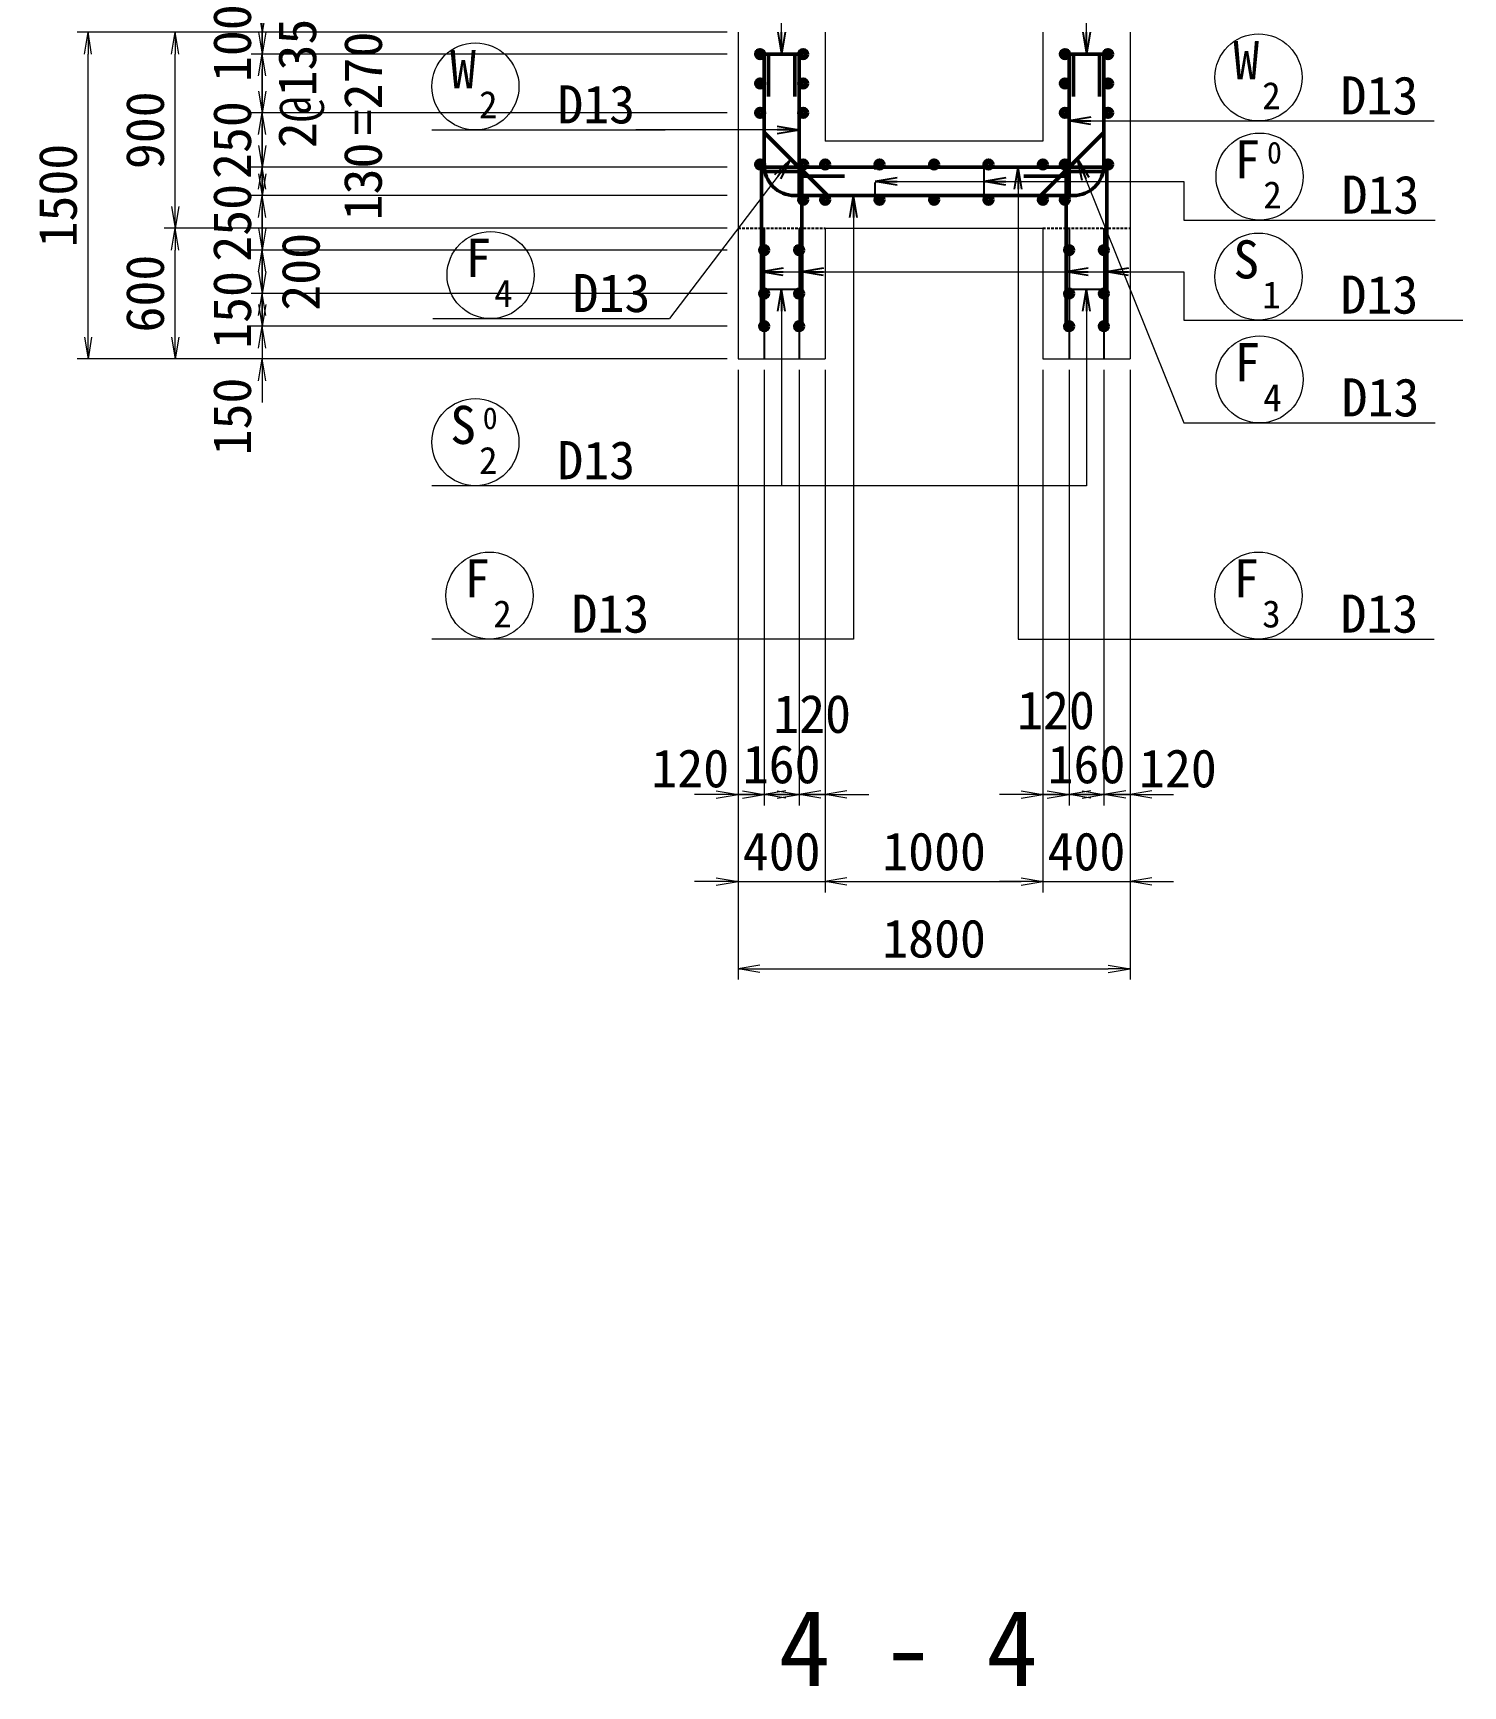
# Model space of a CAD drawing. Header units: millimetres. Extents: x 67792 to 193942, y -50017 to -20317.
# Drawn here: x 78706 to 85273, y -34031 to -26441 of the extents above; entities that cross this region are included whole.
import ezdxf
from ezdxf.enums import TextEntityAlignment as Align

# ---------------------------------------------------------------- set-up
doc = ezdxf.new("R2010")
doc.units = ezdxf.units.MM
doc.header["$LTSCALE"] = 50
doc.header["$PDSIZE"] = 300
doc.linetypes.add('DASHED2', pattern=[0.375, 0.25, -0.125])
doc.linetypes.add('SXF_跳び破線', pattern=[12, 6, -6])
doc.layers.get('Defpoints').update_dxf_attribs({"color": 191})
for name, color, linetype, lineweight in [('D-BGD', 7, 'Continuous', 13), ('D-STR', 1, 'Continuous', 50), ('D-STR-DIM', 7, 'Continuous', 13), ('D-STR-HTXT', 7, 'Continuous', 13), ('D-STR-STR2', 7, 'Continuous', 25), ('D-STR-STR5', 7, 'Continuous', 25), ('D-STR-TXT', 7, 'Continuous', 13)]:
    doc.layers.add(name, color=color, linetype=linetype, lineweight=lineweight)
doc.styles.add('YOKO_GOTHIC', font='MS Gothic.ttf')
doc.dimstyles.new('S50', dxfattribs={"dimscale": 50, "dimtxt": 3.5, "dimasz": 2, "dimexe": 1, "dimexo": 1, "dimgap": 1, "dimtad": 1, "dimdec": 0, "dimzin": 1, "dimdsep": 46, "dimtxsty": 'YOKO_GOTHIC', "dimblk": 'OPEN', "dimcen": 0, "dimclrd": 256, "dimclre": 256, "dimclrt": 256, "dimaunit": 1, "dimadec": 3, "dimazin": 0, "dimtfac": 1, "dimtdec": 0, "dimtix": 1, "dimtmove": 2, "dimatfit": 3, "dimldrblk": 'OPEN', "dimfxl": 1, "dimlwd": -1, "dimlwe": -1, "dimarcsym": 2})

# ---------------------------------------------------------------- blocks, each defined once
blk = doc.blocks.new('_Open')
at = {"color": 0, "linetype": 'ByBlock', "lineweight": -2}
for p, q in [((-1, 0.167), (0, 0)), ((-1, -0.167), (0, 0)), ((0, 0), (-1, 0))]:
    blk.add_line(p, q, dxfattribs=at)
blk = doc.blocks.new('*D104')
at = {"layer": 'D-STR-DIM', "ltscale": 1500, "transparency": 16777216}
for p, q in [((81943.8, -27987.2), (81943.8, -30787.2)), ((83743.8, -27987.2), (83743.8, -30787.2)), ((82043.8, -30737.2), (83643.8, -30737.2))]:
    blk.add_line(p, q, dxfattribs=at)
at = {"layer": 'Defpoints', "color": 0, "ltscale": 1500, "transparency": 16777216}
for p in [(81943.8, -27937.2), (83743.8, -27937.2), (83743.8, -30737.2)]:
    blk.add_point(p, dxfattribs=at)
at = {"layer": 'D-STR-DIM', "ltscale": 1500, "transparency": 16777216, "xscale": 100, "yscale": 100, "zscale": 100, "rotation": 180}
blk.add_blockref('_Open', (81943.8, -30737.2), dxfattribs=at)
at = {"layer": 'D-STR-DIM', "ltscale": 1500, "transparency": 16777216, "xscale": 100, "yscale": 100, "zscale": 100}
blk.add_blockref('_Open', (83743.8, -30737.2), dxfattribs=at)
at = {"layer": 'D-STR-DIM', "ltscale": 1500, "transparency": 16777216, "insert": (82843.8, -30599.7), "char_height": 175, "attachment_point": 5, "style": 'YOKO_GOTHIC'}
blk.add_mtext('1800', dxfattribs=at)
blk = doc.blocks.new('*D105')
at = {"layer": 'D-STR-DIM', "ltscale": 1500, "transparency": 16777216}
for p, q in [((81943.8, -27987.2), (81943.8, -30387.2)), ((82343.8, -27987.2), (82343.8, -30387.2)), ((81843.8, -30337.2), (81743.8, -30337.2)), ((81943.8, -30337.2), (82343.8, -30337.2)), ((82443.8, -30337.2), (82543.8, -30337.2))]:
    blk.add_line(p, q, dxfattribs=at)
at = {"layer": 'Defpoints', "color": 0, "ltscale": 1500, "transparency": 16777216}
for p in [(81943.8, -27937.2), (82343.8, -27937.2), (82343.8, -30337.2)]:
    blk.add_point(p, dxfattribs=at)
at = {"layer": 'D-STR-DIM', "ltscale": 1500, "transparency": 16777216, "xscale": 100, "yscale": 100, "zscale": 100}
blk.add_blockref('_Open', (81943.8, -30337.2), dxfattribs=at)
at = {"layer": 'D-STR-DIM', "ltscale": 1500, "transparency": 16777216, "xscale": 100, "yscale": 100, "zscale": 100, "rotation": 180}
blk.add_blockref('_Open', (82343.8, -30337.2), dxfattribs=at)
at = {"layer": 'D-STR-DIM', "ltscale": 1500, "transparency": 16777216, "insert": (82143.8, -30199.7), "char_height": 175, "attachment_point": 5, "style": 'YOKO_GOTHIC'}
blk.add_mtext('400', dxfattribs=at)
blk = doc.blocks.new('*D106')
at = {"layer": 'D-STR-DIM', "ltscale": 1500, "transparency": 16777216}
for p, q in [((82343.8, -27987.2), (82343.8, -30387.2)), ((83343.8, -27987.2), (83343.8, -30387.2)), ((82443.8, -30337.2), (83243.8, -30337.2))]:
    blk.add_line(p, q, dxfattribs=at)
at = {"layer": 'Defpoints', "color": 0, "ltscale": 1500, "transparency": 16777216}
for p in [(82343.8, -27937.2), (83343.8, -27937.2), (83343.8, -30337.2)]:
    blk.add_point(p, dxfattribs=at)
at = {"layer": 'D-STR-DIM', "ltscale": 1500, "transparency": 16777216, "xscale": 100, "yscale": 100, "zscale": 100, "rotation": 180}
blk.add_blockref('_Open', (82343.8, -30337.2), dxfattribs=at)
at = {"layer": 'D-STR-DIM', "ltscale": 1500, "transparency": 16777216, "xscale": 100, "yscale": 100, "zscale": 100}
blk.add_blockref('_Open', (83343.8, -30337.2), dxfattribs=at)
at = {"layer": 'D-STR-DIM', "ltscale": 1500, "transparency": 16777216, "insert": (82843.8, -30199.7), "char_height": 175, "attachment_point": 5, "style": 'YOKO_GOTHIC'}
blk.add_mtext('1000', dxfattribs=at)
blk = doc.blocks.new('*D107')
at = {"layer": 'D-STR-DIM', "ltscale": 1500, "transparency": 16777216}
for p, q in [((83343.8, -27987.2), (83343.8, -30387.2)), ((83743.8, -27987.2), (83743.8, -30387.2)), ((83243.8, -30337.2), (83143.8, -30337.2)), ((83343.8, -30337.2), (83743.8, -30337.2)), ((83843.8, -30337.2), (83943.8, -30337.2))]:
    blk.add_line(p, q, dxfattribs=at)
at = {"layer": 'Defpoints', "color": 0, "ltscale": 1500, "transparency": 16777216}
for p in [(83343.8, -27937.2), (83743.8, -27937.2), (83743.8, -30337.2)]:
    blk.add_point(p, dxfattribs=at)
at = {"layer": 'D-STR-DIM', "ltscale": 1500, "transparency": 16777216, "xscale": 100, "yscale": 100, "zscale": 100}
blk.add_blockref('_Open', (83343.8, -30337.2), dxfattribs=at)
at = {"layer": 'D-STR-DIM', "ltscale": 1500, "transparency": 16777216, "xscale": 100, "yscale": 100, "zscale": 100, "rotation": 180}
blk.add_blockref('_Open', (83743.8, -30337.2), dxfattribs=at)
at = {"layer": 'D-STR-DIM', "ltscale": 1500, "transparency": 16777216, "insert": (83543.8, -30199.7), "char_height": 175, "attachment_point": 5, "style": 'YOKO_GOTHIC'}
blk.add_mtext('400', dxfattribs=at)
blk = doc.blocks.new('*D108')
at = {"layer": 'D-STR-DIM', "ltscale": 1500, "transparency": 16777216}
for p, q in [((82063.8, -27987.2), (82063.8, -29987.2)), ((82223.8, -27987.2), (82223.8, -29987.2)), ((81963.8, -29937.2), (81863.8, -29937.2)), ((82063.8, -29937.2), (82223.8, -29937.2)), ((82323.8, -29937.2), (82423.8, -29937.2))]:
    blk.add_line(p, q, dxfattribs=at)
at = {"layer": 'Defpoints', "color": 0, "ltscale": 1500, "transparency": 16777216}
for p in [(82063.8, -27937.2), (82223.8, -27937.2), (82223.8, -29937.2)]:
    blk.add_point(p, dxfattribs=at)
at = {"layer": 'D-STR-DIM', "ltscale": 1500, "transparency": 16777216, "xscale": 100, "yscale": 100, "zscale": 100}
blk.add_blockref('_Open', (82063.8, -29937.2), dxfattribs=at)
at = {"layer": 'D-STR-DIM', "ltscale": 1500, "transparency": 16777216, "xscale": 100, "yscale": 100, "zscale": 100, "rotation": 180}
blk.add_blockref('_Open', (82223.8, -29937.2), dxfattribs=at)
at = {"layer": 'D-STR-DIM', "ltscale": 1500, "transparency": 16777216, "insert": (82143.8, -29799.7), "char_height": 175, "attachment_point": 5, "style": 'YOKO_GOTHIC'}
blk.add_mtext('160', dxfattribs=at)
blk = doc.blocks.new('*D109')
at = {"layer": 'D-STR-DIM', "ltscale": 1500, "transparency": 16777216}
for p, q in [((81943.8, -27987.2), (81943.8, -29987.2)), ((82063.8, -27987.2), (82063.8, -29987.2)), ((81843.8, -29937.2), (81743.8, -29937.2)), ((81943.8, -29937.2), (82063.8, -29937.2)), ((82163.8, -29937.2), (82263.8, -29937.2))]:
    blk.add_line(p, q, dxfattribs=at)
at = {"layer": 'Defpoints', "color": 0, "ltscale": 1500, "transparency": 16777216}
for p in [(81943.8, -27937.2), (82063.8, -27937.2), (82063.8, -29937.2)]:
    blk.add_point(p, dxfattribs=at)
at = {"layer": 'D-STR-DIM', "ltscale": 1500, "transparency": 16777216, "xscale": 100, "yscale": 100, "zscale": 100}
blk.add_blockref('_Open', (81943.8, -29937.2), dxfattribs=at)
at = {"layer": 'D-STR-DIM', "ltscale": 1500, "transparency": 16777216, "xscale": 100, "yscale": 100, "zscale": 100, "rotation": 180}
blk.add_blockref('_Open', (82063.8, -29937.2), dxfattribs=at)
at = {"layer": 'D-STR-DIM', "ltscale": 1500, "transparency": 16777216, "insert": (81723.9, -29818.4), "char_height": 175, "attachment_point": 5, "style": 'YOKO_GOTHIC'}
blk.add_mtext('120', dxfattribs=at)
blk = doc.blocks.new('*D110')
at = {"layer": 'D-STR-DIM', "ltscale": 1500, "transparency": 16777216}
for p, q in [((82223.8, -27987.2), (82223.8, -29987.2)), ((82343.8, -27987.2), (82343.8, -29987.2)), ((82123.8, -29937.2), (82023.8, -29937.2)), ((82343.8, -29937.2), (82223.8, -29937.2)), ((82443.8, -29937.2), (82543.8, -29937.2))]:
    blk.add_line(p, q, dxfattribs=at)
at = {"layer": 'Defpoints', "color": 0, "ltscale": 1500, "transparency": 16777216}
for p in [(82223.8, -27937.2), (82343.8, -27937.2), (82223.8, -29937.2)]:
    blk.add_point(p, dxfattribs=at)
at = {"layer": 'D-STR-DIM', "ltscale": 1500, "transparency": 16777216, "xscale": 100, "yscale": 100, "zscale": 100}
blk.add_blockref('_Open', (82223.8, -29937.2), dxfattribs=at)
at = {"layer": 'D-STR-DIM', "ltscale": 1500, "transparency": 16777216, "xscale": 100, "yscale": 100, "zscale": 100, "rotation": 180}
blk.add_blockref('_Open', (82343.8, -29937.2), dxfattribs=at)
at = {"layer": 'D-STR-DIM', "ltscale": 1500, "transparency": 16777216, "insert": (82283.8, -29568.4), "char_height": 175, "attachment_point": 5, "style": 'YOKO_GOTHIC'}
blk.add_mtext('120', dxfattribs=at)
blk = doc.blocks.new('*D111')
at = {"layer": 'D-STR-DIM', "ltscale": 1500, "transparency": 16777216}
for p, q in [((83463.8, -27987.2), (83463.8, -29987.2)), ((83623.8, -27987.2), (83623.8, -29987.2)), ((83363.8, -29937.2), (83263.8, -29937.2)), ((83623.8, -29937.2), (83463.8, -29937.2)), ((83723.8, -29937.2), (83823.8, -29937.2))]:
    blk.add_line(p, q, dxfattribs=at)
at = {"layer": 'Defpoints', "color": 0, "ltscale": 1500, "transparency": 16777216}
for p in [(83463.8, -27937.2), (83623.8, -27937.2), (83463.8, -29937.2)]:
    blk.add_point(p, dxfattribs=at)
at = {"layer": 'D-STR-DIM', "ltscale": 1500, "transparency": 16777216, "xscale": 100, "yscale": 100, "zscale": 100}
blk.add_blockref('_Open', (83463.8, -29937.2), dxfattribs=at)
at = {"layer": 'D-STR-DIM', "ltscale": 1500, "transparency": 16777216, "xscale": 100, "yscale": 100, "zscale": 100, "rotation": 180}
blk.add_blockref('_Open', (83623.8, -29937.2), dxfattribs=at)
at = {"layer": 'D-STR-DIM', "ltscale": 1500, "transparency": 16777216, "insert": (83543.8, -29799.7), "char_height": 175, "attachment_point": 5, "style": 'YOKO_GOTHIC'}
blk.add_mtext('160', dxfattribs=at)
blk = doc.blocks.new('*D112')
at = {"layer": 'D-STR-DIM', "ltscale": 1500, "transparency": 16777216}
for p, q in [((83343.8, -27987.2), (83343.8, -29987.2)), ((83463.8, -27987.2), (83463.8, -29987.2)), ((83243.8, -29937.2), (83143.8, -29937.2)), ((83343.8, -29937.2), (83463.8, -29937.2)), ((83563.8, -29937.2), (83663.8, -29937.2))]:
    blk.add_line(p, q, dxfattribs=at)
at = {"layer": 'Defpoints', "color": 0, "ltscale": 1500, "transparency": 16777216}
for p in [(83343.8, -27937.2), (83463.8, -27937.2), (83463.8, -29937.2)]:
    blk.add_point(p, dxfattribs=at)
at = {"layer": 'D-STR-DIM', "ltscale": 1500, "transparency": 16777216, "xscale": 100, "yscale": 100, "zscale": 100}
blk.add_blockref('_Open', (83343.8, -29937.2), dxfattribs=at)
at = {"layer": 'D-STR-DIM', "ltscale": 1500, "transparency": 16777216, "xscale": 100, "yscale": 100, "zscale": 100, "rotation": 180}
blk.add_blockref('_Open', (83463.8, -29937.2), dxfattribs=at)
at = {"layer": 'D-STR-DIM', "ltscale": 1500, "transparency": 16777216, "insert": (83403.8, -29551.4), "char_height": 175, "attachment_point": 5, "style": 'YOKO_GOTHIC'}
blk.add_mtext('120', dxfattribs=at)
blk = doc.blocks.new('*D113')
at = {"layer": 'D-STR-DIM', "ltscale": 1500, "transparency": 16777216}
for p, q in [((79758.5, -26337.2), (79758.5, -26237.2)), ((81893.8, -26437.2), (79708.5, -26437.2)), ((79758.5, -26437.2), (79758.5, -26537.2)), ((81893.8, -26537.2), (79708.5, -26537.2)), ((79758.5, -26637.2), (79758.5, -26737.2))]:
    blk.add_line(p, q, dxfattribs=at)
at = {"layer": 'Defpoints', "color": 0, "ltscale": 1500, "transparency": 16777216}
for p in [(81943.8, -26437.2), (79758.5, -26537.2), (81943.8, -26537.2)]:
    blk.add_point(p, dxfattribs=at)
at = {"layer": 'D-STR-DIM', "ltscale": 1500, "transparency": 16777216, "xscale": 100, "yscale": 100, "zscale": 100}
for p, rotation in [((79758.5, -26437.2), 270), ((79758.5, -26537.2), 90)]:
    blk.add_blockref('_Open', p, dxfattribs=dict(at, rotation=rotation))
at = {"layer": 'D-STR-DIM', "ltscale": 1500, "transparency": 16777216, "insert": (79621, -26487.2), "char_height": 175, "attachment_point": 5, "rotation": 90, "style": 'YOKO_GOTHIC'}
blk.add_mtext('100', dxfattribs=at)
blk = doc.blocks.new('*D114')
at = {"layer": 'D-STR-DIM', "ltscale": 1500, "transparency": 16777216}
for p, q in [((79758.5, -26437.2), (79758.5, -26337.2)), ((81893.8, -26537.2), (79708.5, -26537.2)), ((79758.5, -26537.2), (79758.5, -26807.2)), ((81893.8, -26807.2), (79708.5, -26807.2)), ((79758.5, -26907.2), (79758.5, -27007.2))]:
    blk.add_line(p, q, dxfattribs=at)
at = {"layer": 'Defpoints', "color": 0, "ltscale": 1500, "transparency": 16777216}
for p in [(81943.8, -26537.2), (79758.5, -26807.2), (81943.8, -26807.2)]:
    blk.add_point(p, dxfattribs=at)
at = {"layer": 'D-STR-DIM', "ltscale": 1500, "transparency": 16777216, "xscale": 100, "yscale": 100, "zscale": 100}
for p, rotation in [((79758.5, -26537.2), 270), ((79758.5, -26807.2), 90)]:
    blk.add_blockref('_Open', p, dxfattribs=dict(at, rotation=rotation))
at = {"layer": 'D-STR-DIM', "ltscale": 1500, "transparency": 16777216, "char_height": 175, "attachment_point": 5, "rotation": 90, "style": 'YOKO_GOTHIC'}
for s, insert in [('2@135', (79938, -26672.2)), ('=270', (80222.4, -26672.2))]:
    blk.add_mtext(s, dxfattribs=dict(at, insert=insert))
blk = doc.blocks.new('*D115')
at = {"layer": 'D-STR-DIM', "ltscale": 1500, "transparency": 16777216}
for p, q in [((79758.5, -26707.2), (79758.5, -26607.2)), ((81893.8, -26807.2), (79708.5, -26807.2)), ((79758.5, -26807.2), (79758.5, -27057.2)), ((81893.8, -27057.2), (79708.5, -27057.2)), ((79758.5, -27157.2), (79758.5, -27257.2))]:
    blk.add_line(p, q, dxfattribs=at)
at = {"layer": 'Defpoints', "color": 0, "ltscale": 1500, "transparency": 16777216}
for p in [(81943.8, -26807.2), (79758.5, -27057.2), (81943.8, -27057.2)]:
    blk.add_point(p, dxfattribs=at)
at = {"layer": 'D-STR-DIM', "ltscale": 1500, "transparency": 16777216, "xscale": 100, "yscale": 100, "zscale": 100}
for p, rotation in [((79758.5, -26807.2), 270), ((79758.5, -27057.2), 90)]:
    blk.add_blockref('_Open', p, dxfattribs=dict(at, rotation=rotation))
at = {"layer": 'D-STR-DIM', "ltscale": 1500, "transparency": 16777216, "insert": (79621, -26932.2), "char_height": 175, "attachment_point": 5, "rotation": 90, "style": 'YOKO_GOTHIC'}
blk.add_mtext('250', dxfattribs=at)
blk = doc.blocks.new('*D116')
at = {"layer": 'D-STR-DIM', "ltscale": 1500, "transparency": 16777216}
for p, q in [((79758.5, -26957.2), (79758.5, -26857.2)), ((81893.8, -27057.2), (79708.5, -27057.2)), ((79758.5, -27057.2), (79758.5, -27187.2)), ((81893.8, -27187.2), (79708.5, -27187.2)), ((79758.5, -27287.2), (79758.5, -27387.2))]:
    blk.add_line(p, q, dxfattribs=at)
at = {"layer": 'Defpoints', "color": 0, "ltscale": 1500, "transparency": 16777216}
for p in [(81943.8, -27057.2), (79758.5, -27187.2), (81943.8, -27187.2)]:
    blk.add_point(p, dxfattribs=at)
at = {"layer": 'D-STR-DIM', "ltscale": 1500, "transparency": 16777216, "xscale": 100, "yscale": 100, "zscale": 100}
for p, rotation in [((79758.5, -27057.2), 270), ((79758.5, -27187.2), 90)]:
    blk.add_blockref('_Open', p, dxfattribs=dict(at, rotation=rotation))
at = {"layer": 'D-STR-DIM', "ltscale": 1500, "transparency": 16777216, "insert": (80221.5, -27122.2), "char_height": 175, "attachment_point": 5, "rotation": 90, "style": 'YOKO_GOTHIC'}
blk.add_mtext('130', dxfattribs=at)
blk = doc.blocks.new('*D117')
at = {"layer": 'D-STR-DIM', "ltscale": 1500, "transparency": 16777216}
for p, q in [((79758.5, -27087.2), (79758.5, -26987.2)), ((81893.8, -27187.2), (79708.5, -27187.2)), ((79758.5, -27187.2), (79758.5, -27437.2)), ((81893.8, -27437.2), (79708.5, -27437.2)), ((79758.5, -27537.2), (79758.5, -27637.2))]:
    blk.add_line(p, q, dxfattribs=at)
at = {"layer": 'Defpoints', "color": 0, "ltscale": 1500, "transparency": 16777216}
for p in [(81943.8, -27187.2), (79758.5, -27437.2), (81943.8, -27437.2)]:
    blk.add_point(p, dxfattribs=at)
at = {"layer": 'D-STR-DIM', "ltscale": 1500, "transparency": 16777216, "xscale": 100, "yscale": 100, "zscale": 100}
for p, rotation in [((79758.5, -27187.2), 270), ((79758.5, -27437.2), 90)]:
    blk.add_blockref('_Open', p, dxfattribs=dict(at, rotation=rotation))
at = {"layer": 'D-STR-DIM', "ltscale": 1500, "transparency": 16777216, "insert": (79621, -27312.2), "char_height": 175, "attachment_point": 5, "rotation": 90, "style": 'YOKO_GOTHIC'}
blk.add_mtext('250', dxfattribs=at)
blk = doc.blocks.new('*D118')
at = {"layer": 'D-STR-DIM', "ltscale": 1500, "transparency": 16777216}
for p, q in [((79758.5, -27337.2), (79758.5, -27237.2)), ((81893.8, -27437.2), (79708.5, -27437.2)), ((79758.5, -27437.2), (79758.5, -27637.2)), ((81893.8, -27637.2), (79708.5, -27637.2)), ((79758.5, -27737.2), (79758.5, -27837.2))]:
    blk.add_line(p, q, dxfattribs=at)
at = {"layer": 'Defpoints', "color": 0, "ltscale": 1500, "transparency": 16777216}
for p in [(81943.8, -27437.2), (79758.5, -27637.2), (81943.8, -27637.2)]:
    blk.add_point(p, dxfattribs=at)
at = {"layer": 'D-STR-DIM', "ltscale": 1500, "transparency": 16777216, "xscale": 100, "yscale": 100, "zscale": 100}
for p, rotation in [((79758.5, -27437.2), 270), ((79758.5, -27637.2), 90)]:
    blk.add_blockref('_Open', p, dxfattribs=dict(at, rotation=rotation))
at = {"layer": 'D-STR-DIM', "ltscale": 1500, "transparency": 16777216, "insert": (79936.3, -27537.2), "char_height": 175, "attachment_point": 5, "rotation": 90, "style": 'YOKO_GOTHIC'}
blk.add_mtext('200', dxfattribs=at)
blk = doc.blocks.new('*D119')
at = {"layer": 'D-STR-DIM', "ltscale": 1500, "transparency": 16777216}
for p, q in [((79758.5, -27537.2), (79758.5, -27437.2)), ((81893.8, -27637.2), (79708.5, -27637.2)), ((79758.5, -27637.2), (79758.5, -27787.2)), ((81893.8, -27787.2), (79708.5, -27787.2)), ((79758.5, -27887.2), (79758.5, -27987.2))]:
    blk.add_line(p, q, dxfattribs=at)
at = {"layer": 'Defpoints', "color": 0, "ltscale": 1500, "transparency": 16777216}
for p in [(81943.8, -27637.2), (79758.5, -27787.2), (81943.8, -27787.2)]:
    blk.add_point(p, dxfattribs=at)
at = {"layer": 'D-STR-DIM', "ltscale": 1500, "transparency": 16777216, "xscale": 100, "yscale": 100, "zscale": 100}
for p, rotation in [((79758.5, -27637.2), 270), ((79758.5, -27787.2), 90)]:
    blk.add_blockref('_Open', p, dxfattribs=dict(at, rotation=rotation))
at = {"layer": 'D-STR-DIM', "ltscale": 1500, "transparency": 16777216, "insert": (79621, -27712.2), "char_height": 175, "attachment_point": 5, "rotation": 90, "style": 'YOKO_GOTHIC'}
blk.add_mtext('150', dxfattribs=at)
blk = doc.blocks.new('*D120')
at = {"layer": 'D-STR-DIM', "ltscale": 1500, "transparency": 16777216}
for p, q in [((79758.5, -27687.2), (79758.5, -27587.2)), ((81893.8, -27787.2), (79708.5, -27787.2)), ((79758.5, -27787.2), (79758.5, -27937.2)), ((81893.8, -27937.2), (79708.5, -27937.2)), ((79758.5, -28037.2), (79758.5, -28137.2))]:
    blk.add_line(p, q, dxfattribs=at)
at = {"layer": 'Defpoints', "color": 0, "ltscale": 1500, "transparency": 16777216}
for p in [(81943.8, -27787.2), (79758.5, -27937.2), (81943.8, -27937.2)]:
    blk.add_point(p, dxfattribs=at)
at = {"layer": 'D-STR-DIM', "ltscale": 1500, "transparency": 16777216, "xscale": 100, "yscale": 100, "zscale": 100}
for p, rotation in [((79758.5, -27787.2), 270), ((79758.5, -27937.2), 90)]:
    blk.add_blockref('_Open', p, dxfattribs=dict(at, rotation=rotation))
at = {"layer": 'D-STR-DIM', "ltscale": 1500, "transparency": 16777216, "insert": (79621, -28201.5), "char_height": 175, "attachment_point": 5, "rotation": 90, "style": 'YOKO_GOTHIC'}
blk.add_mtext('150', dxfattribs=at)
blk = doc.blocks.new('*D121')
at = {"layer": 'D-STR-DIM', "ltscale": 1500, "transparency": 16777216}
for p, q in [((81893.8, -27337.2), (79308.5, -27337.2)), ((79358.5, -27837.2), (79358.5, -27437.2)), ((81893.8, -27937.2), (79308.5, -27937.2))]:
    blk.add_line(p, q, dxfattribs=at)
at = {"layer": 'Defpoints', "color": 0, "ltscale": 1500, "transparency": 16777216}
for p in [(79358.5, -27337.2), (81943.8, -27337.2), (81943.8, -27937.2)]:
    blk.add_point(p, dxfattribs=at)
at = {"layer": 'D-STR-DIM', "ltscale": 1500, "transparency": 16777216, "xscale": 100, "yscale": 100, "zscale": 100}
for p, rotation in [((79358.5, -27337.2), 90), ((79358.5, -27937.2), 270)]:
    blk.add_blockref('_Open', p, dxfattribs=dict(at, rotation=rotation))
at = {"layer": 'D-STR-DIM', "ltscale": 1500, "transparency": 16777216, "insert": (79221, -27637.2), "char_height": 175, "attachment_point": 5, "rotation": 90, "style": 'YOKO_GOTHIC'}
blk.add_mtext('600', dxfattribs=at)
blk = doc.blocks.new('*D122')
at = {"layer": 'D-STR-DIM', "ltscale": 1500, "transparency": 16777216}
for p, q in [((81893.8, -26437.2), (79308.5, -26437.2)), ((79358.5, -27237.2), (79358.5, -26537.2)), ((81893.8, -27337.2), (79308.5, -27337.2))]:
    blk.add_line(p, q, dxfattribs=at)
at = {"layer": 'Defpoints', "color": 0, "ltscale": 1500, "transparency": 16777216}
for p in [(79358.5, -26437.2), (81943.8, -26437.2), (81943.8, -27337.2)]:
    blk.add_point(p, dxfattribs=at)
at = {"layer": 'D-STR-DIM', "ltscale": 1500, "transparency": 16777216, "xscale": 100, "yscale": 100, "zscale": 100}
for p, rotation in [((79358.5, -26437.2), 90), ((79358.5, -27337.2), 270)]:
    blk.add_blockref('_Open', p, dxfattribs=dict(at, rotation=rotation))
at = {"layer": 'D-STR-DIM', "ltscale": 1500, "transparency": 16777216, "insert": (79221, -26887.2), "char_height": 175, "attachment_point": 5, "rotation": 90, "style": 'YOKO_GOTHIC'}
blk.add_mtext('900', dxfattribs=at)
blk = doc.blocks.new('*D123')
at = {"layer": 'D-STR-DIM', "ltscale": 1500, "transparency": 16777216}
for p, q in [((81893.8, -26437.2), (78908.5, -26437.2)), ((78958.5, -27837.2), (78958.5, -26537.2)), ((81893.8, -27937.2), (78908.5, -27937.2))]:
    blk.add_line(p, q, dxfattribs=at)
at = {"layer": 'Defpoints', "color": 0, "ltscale": 1500, "transparency": 16777216}
for p in [(78958.5, -26437.2), (81943.8, -26437.2), (81943.8, -27937.2)]:
    blk.add_point(p, dxfattribs=at)
at = {"layer": 'D-STR-DIM', "ltscale": 1500, "transparency": 16777216, "xscale": 100, "yscale": 100, "zscale": 100}
for p, rotation in [((78958.5, -26437.2), 90), ((78958.5, -27937.2), 270)]:
    blk.add_blockref('_Open', p, dxfattribs=dict(at, rotation=rotation))
at = {"layer": 'D-STR-DIM', "ltscale": 1500, "transparency": 16777216, "insert": (78821, -27187.2), "char_height": 175, "attachment_point": 5, "rotation": 90, "style": 'YOKO_GOTHIC'}
blk.add_mtext('1500', dxfattribs=at)
blk = doc.blocks.new('*D279')
at = {"layer": 'D-STR-DIM', "ltscale": 1500, "transparency": 16777216}
for p, q in [((83623.8, -27987.2), (83623.8, -29987.2)), ((83743.8, -27987.2), (83743.8, -29987.2)), ((83523.8, -29937.2), (83423.8, -29937.2)), ((83743.8, -29937.2), (83623.8, -29937.2)), ((83843.8, -29937.2), (83943.8, -29937.2))]:
    blk.add_line(p, q, dxfattribs=at)
at = {"layer": 'Defpoints', "color": 0, "ltscale": 1500, "transparency": 16777216}
for p in [(83623.8, -27937.2), (83743.8, -27937.2), (83623.8, -29937.2)]:
    blk.add_point(p, dxfattribs=at)
at = {"layer": 'D-STR-DIM', "ltscale": 1500, "transparency": 16777216, "xscale": 100, "yscale": 100, "zscale": 100}
blk.add_blockref('_Open', (83623.8, -29937.2), dxfattribs=at)
at = {"layer": 'D-STR-DIM', "ltscale": 1500, "transparency": 16777216, "xscale": 100, "yscale": 100, "zscale": 100, "rotation": 180}
blk.add_blockref('_Open', (83743.8, -29937.2), dxfattribs=at)
at = {"layer": 'D-STR-DIM', "ltscale": 1500, "transparency": 16777216, "insert": (83963.7, -29818.4), "char_height": 175, "attachment_point": 5, "style": 'YOKO_GOTHIC'}
blk.add_mtext('120', dxfattribs=at)

msp = doc.modelspace()

# ---------------------------------------------------------------- linework, layer by layer
at = {"layer": 'D-BGD', "ltscale": 1500}
for p, q in [((81943.8, -26437.2), (81943.8, -27937.2)), ((82343.8, -26437.2), (82343.8, -26937.2)), ((83343.8, -26437.2), (83343.8, -26937.2)), ((83743.8, -26437.2), (83743.8, -27937.2)), ((83343.8, -26937.2), (82343.8, -26937.2)), ((82343.8, -27337.2), (83343.8, -27337.2)), ((82343.8, -27337.2), (82343.8, -27937.2)), ((83343.8, -27337.2), (83343.8, -27937.2)), ((81943.8, -27937.2), (82343.8, -27937.2)), ((83343.8, -27937.2), (83743.8, -27937.2))]:
    msp.add_line(p, q, dxfattribs=at)
at = {"layer": 'D-BGD'}
msp.add_line((83343.8, -26937.2), (82343.8, -26937.2), dxfattribs=at)
at = {"layer": 'D-STR'}
for p, q in [((82063.8, -27047.2), (82063.8, -26537.2)), ((82223.8, -26537.2), (82063.8, -26537.2)), ((82083.8, -26732.2), (82083.8, -26537.2)), ((82203.8, -26732.2), (82203.8, -26537.2)), ((82223.8, -27187.2), (82223.8, -26537.2)), ((83463.8, -27187.2), (83463.8, -26537.2)), ((83623.8, -26537.2), (83463.8, -26537.2)), ((83483.8, -26732.2), (83483.8, -26537.2)), ((83603.8, -26732.2), (83603.8, -26537.2)), ((83623.8, -27047.2), (83623.8, -26537.2)), ((82353.8, -27187.2), (82063.8, -26897.2)), ((83333.8, -27187.2), (83623.8, -26897.2)), ((82050.8, -27787.2), (82050.8, -27057.2)), ((82050.8, -27077.2), (82245.8, -27077.2)), ((82063.8, -27057.2), (83623.8, -27057.2)), ((82063.8, -27057.2), (83623.8, -27057.2)), ((82236.8, -27787.2), (82236.8, -27057.2)), ((83636.8, -27077.2), (83441.8, -27077.2)), ((83450.8, -27787.2), (83450.8, -27057.2)), ((83636.8, -27787.2), (83636.8, -27057.2)), ((82236.8, -27097.2), (82431.8, -27097.2)), ((83450.8, -27097.2), (83255.8, -27097.2)), ((82203.8, -27187.2), (83483.8, -27187.2))]:
    msp.add_line(p, q, dxfattribs=at)
for centre, start, end in [((82203.8, -27047.2), 180, 270), ((83483.8, -27047.2), 270, 0)]:
    msp.add_arc(centre, 140, start, end, dxfattribs=at)
at = {"layer": 'D-STR-HTXT'}
for p, q in [((84133.7, -26844.5), (85140.3, -26844.5)), ((80537.3, -26885.8), (81608.8, -26885.8)), ((83990.4, -27122.2), (83990.4, -27300)), ((83990.4, -27300), (85145.4, -27300)), ((80542.3, -27752), (81629.5, -27752)), ((83990.4, -28231.1), (85145.4, -28231.1))]:
    msp.add_line(p, q, dxfattribs=at)
msp.add_lwpolyline([(83990.4, -27759.2), (85272.6, -27759.2)], dxfattribs=at)
for centre in [(80737.3, -26685.8), (84333.7, -26644.5), (84338.8, -27100), (80807.3, -27552), (84338.8, -28031.1), (80737.3, -28319.4), (80802.3, -29024.1), (84333.7, -29024.1)]:
    msp.add_circle(centre, 200, dxfattribs=at)
at = {"layer": 'D-STR-HTXT', "color": 4}
msp.add_circle((84333.7, -27559.2), 200, dxfattribs=at)
at = {"layer": 'D-STR-STR2', "lineweight": 50}
for centre, radius in [((82044.8, -26537.2), 20), ((82044.8, -26537.2), 10), ((82242.8, -26537.2), 20), ((82242.8, -26537.2), 10), ((83444.8, -26537.2), 20), ((83444.8, -26537.2), 10), ((83642.8, -26537.2), 20), ((83642.8, -26537.2), 10), ((82044.8, -26672.2), 20), ((82044.8, -26672.2), 10), ((82242.8, -26672.2), 20), ((82242.8, -26672.2), 10), ((83444.8, -26672.2), 20), ((83444.8, -26672.2), 10), ((83642.8, -26672.2), 20), ((83642.8, -26672.2), 10), ((82044.8, -26807.2), 20), ((82242.8, -26807.2), 20), ((83444.8, -26807.2), 20), ((83642.8, -26807.2), 20), ((82044.8, -26807.2), 10), ((82242.8, -26807.2), 10), ((83444.8, -26807.2), 10), ((83642.8, -26807.2), 10), ((82044.8, -27044.2), 20), ((82044.8, -27044.2), 10), ((82242.8, -27044.2), 20), ((82242.8, -27044.2), 10), ((82343.8, -27044.2), 20), ((82343.8, -27044.2), 10), ((82593.8, -27044.2), 20), ((82593.8, -27044.2), 10), ((82843.8, -27044.2), 20), ((82843.8, -27044.2), 10), ((83093.8, -27044.2), 20), ((83093.8, -27044.2), 10), ((83343.8, -27044.2), 20), ((83343.8, -27044.2), 10), ((83444.8, -27044.2), 20), ((83444.8, -27044.2), 10), ((83642.8, -27044.2), 20), ((83642.8, -27044.2), 10), ((82242.8, -27206.2), 20), ((82242.8, -27206.2), 10), ((82343.8, -27206.2), 20), ((82343.8, -27206.2), 10), ((82593.8, -27206.2), 20), ((82593.8, -27206.2), 10), ((82843.8, -27206.2), 20), ((82843.8, -27206.2), 10), ((83093.8, -27206.2), 20), ((83093.8, -27206.2), 10), ((83343.8, -27206.2), 20), ((83343.8, -27206.2), 10), ((83444.8, -27206.2), 20), ((83444.8, -27206.2), 10), ((82063.8, -27437.2), 20), ((82063.8, -27437.2), 10), ((82223.8, -27437.2), 20), ((82223.8, -27437.2), 10), ((83463.8, -27437.2), 20), ((83463.8, -27437.2), 10), ((83623.8, -27437.2), 20), ((83623.8, -27437.2), 10), ((82063.8, -27637.2), 20), ((82223.8, -27637.2), 20), ((83463.8, -27637.2), 20), ((83623.8, -27637.2), 20), ((82063.8, -27637.2), 10), ((82223.8, -27637.2), 10), ((83463.8, -27637.2), 10), ((83623.8, -27637.2), 10), ((82063.8, -27787.2), 20), ((82063.8, -27787.2), 10), ((82223.8, -27787.2), 20), ((82223.8, -27787.2), 10), ((83463.8, -27787.2), 20), ((83463.8, -27787.2), 10), ((83623.8, -27787.2), 20), ((83623.8, -27787.2), 10)]:
    msp.add_circle(centre, radius, dxfattribs=at)
at = {"layer": 'D-STR-STR5', "linetype": 'SXF_跳び破線', "ltscale": 0.2}
msp.add_line((82573.8, -27187.2), (82573.8, -27057.2), dxfattribs=at)
at = {"layer": 'D-STR-STR5'}
for p, q in [((83073.8, -27187.2), (83073.8, -27057.2)), ((82050.8, -27617.2), (82236.8, -27617.2)), ((83450.8, -27617.2), (83636.8, -27617.2))]:
    msp.add_line(p, q, dxfattribs=at)
at = {"layer": 'Defpoints', "linetype": 'DASHED2'}
for p, q in [((81943.8, -27337.2), (82343.8, -27337.2)), ((83343.8, -27337.2), (83743.8, -27337.2))]:
    msp.add_line(p, q, dxfattribs=at)
at = {"layer": 'Defpoints'}
for p, q in [((82063.8, -27337.2), (82063.8, -27937.2)), ((82223.8, -27337.2), (82223.8, -27937.2)), ((83463.8, -27337.2), (83463.8, -27937.2)), ((83623.8, -27337.2), (83623.8, -27937.2))]:
    msp.add_line(p, q, dxfattribs=at)

# ---------------------------------------------------------------- texts
at = {"layer": 'D-STR-TXT', "style": 'YOKO_GOTHIC'}
for s, height, p in [('W', 175, (84277.5, -26652.8)), ('W', 175, (80681, -26694.1)), ('2', 125, (80796.7, -26831.9)), ('2', 125, (84393.1, -26790.6)), ('F', 175, (84282.5, -27108.4)), ('0', 100, (84406.9, -27039.9)), ('2', 125, (84398.2, -27246.2)), ('F', 175, (80751, -27560.3)), ('4', 125, (80866.7, -27698.2)), ('F', 175, (84282.5, -28039.4)), ('4', 125, (84398.2, -28177.2)), ('S', 175, (80681, -28327.7)), ('0', 100, (80805.4, -28259.2)), ('2', 125, (80796.7, -28465.5)), ('F', 175, (80746, -29032.4)), ('F', 175, (84277.5, -29032.4)), ('2', 125, (80861.6, -29170.3)), ('3', 125, (84393.1, -29170.3)), ('4 - 4', 350, (82725.5, -34030.6))]:
    msp.add_text(s, height=height, dxfattribs=at).set_placement(p, align=Align.CENTER)
for p in [(84710.3, -26814.5), (81113.8, -26855.8), (84715.3, -27270), (81183.8, -27722), (84715.3, -28201.1), (81113.8, -28489.4), (81178.8, -29194.1), (84710.3, -29194.1)]:
    msp.add_text('D13', height=175, dxfattribs=at).set_placement(p)
at = {"layer": 'D-STR-TXT', "color": 4, "style": 'YOKO_GOTHIC'}
for s, height, p in [('S', 175, (84277.5, -27567.5)), ('1', 125, (84393.1, -27705.3))]:
    msp.add_text(s, height=height, dxfattribs=at).set_placement(p, align=Align.CENTER)
msp.add_text('D13', height=175, dxfattribs=at).set_placement((84710.3, -27729.2))

# ---------------------------------------------------------------- dimensions: what is measured, and where the dimension line sits
at = {"layer": 'D-STR-DIM', "ltscale": 1500}
for base, p1, p2, angle, picture, middle in [((79758.5, -26537.2), (81943.8, -26437.2), (81943.8, -26537.2), 90, '*D113', (79621, -26487.2)), ((78958.5, -26437.2), (81943.8, -27937.2), (81943.8, -26437.2), 90, '*D123', (78821, -27187.2)), ((79358.5, -26437.2), (81943.8, -27337.2), (81943.8, -26437.2), 90, '*D122', (79221, -26887.2)), ((79758.5, -27057.2), (81943.8, -26807.2), (81943.8, -27057.2), 90, '*D115', (79621, -26932.2)), ((79758.5, -27437.2), (81943.8, -27187.2), (81943.8, -27437.2), 90, '*D117', (79621, -27312.2)), ((79358.5, -27337.2), (81943.8, -27937.2), (81943.8, -27337.2), 90, '*D121', (79221, -27637.2)), ((79758.5, -27787.2), (81943.8, -27637.2), (81943.8, -27787.2), 90, '*D119', (79621, -27712.2)), ((83463.8, -29937.2), (83623.8, -27937.2), (83463.8, -27937.2), 180, '*D111', (83543.8, -29799.7))]:
    dim = msp.add_linear_dim(base=base, p1=p1, p2=p2, angle=angle, dimstyle='S50', dxfattribs=at)
    dim.commit()
    dim.dimension.update_dxf_attribs({"geometry": picture, "text_midpoint": middle})
dim = msp.add_linear_dim(base=(79758.5, -26807.2), p1=(81943.8, -26537.2), p2=(81943.8, -26807.2), angle=90, text='2@135\\X=<>', dimstyle='S50', dxfattribs=at)
dim.commit()
dim.dimension.update_dxf_attribs({"geometry": '*D114', "text_midpoint": (80084.9, -26672.2), "dimtype": 160})
for base, p1, p2, angle, picture, middle in [((79758.5, -27187.2), (81943.8, -27057.2), (81943.8, -27187.2), 90, '*D116', (80221.5, -27122.2)), ((79758.5, -27637.2), (81943.8, -27437.2), (81943.8, -27637.2), 90, '*D118', (79936.3, -27537.2)), ((79758.5, -27937.2), (81943.8, -27787.2), (81943.8, -27937.2), 90, '*D120', (79621, -28201.5)), ((82223.8, -29937.2), (82343.8, -27937.2), (82223.8, -27937.2), 180, '*D110', (82283.8, -29568.4)), ((83623.8, -29937.2), (83743.8, -27937.2), (83623.8, -27937.2), 180, '*D279', (83963.7, -29818.4))]:
    dim = msp.add_linear_dim(base=base, p1=p1, p2=p2, angle=angle, dimstyle='S50', dxfattribs=at)
    dim.commit()
    dim.dimension.update_dxf_attribs({"geometry": picture, "text_midpoint": middle, "dimtype": 160})
for base, p1, p2, picture, middle in [((82063.8, -29937.2), (81943.8, -27937.2), (82063.8, -27937.2), '*D109', (81723.9, -29818.4)), ((83463.8, -29937.2), (83343.8, -27937.2), (83463.8, -27937.2), '*D112', (83403.8, -29551.4))]:
    dim = msp.add_linear_dim(base=base, p1=p1, p2=p2, dimstyle='S50', dxfattribs=at)
    dim.commit()
    dim.dimension.update_dxf_attribs({"geometry": picture, "text_midpoint": middle, "dimtype": 160})
for base, p1, p2, picture, middle in [((82343.8, -30337.2), (81943.8, -27937.2), (82343.8, -27937.2), '*D105', (82143.8, -30199.7)), ((82223.8, -29937.2), (82063.8, -27937.2), (82223.8, -27937.2), '*D108', (82143.8, -29799.7)), ((83743.8, -30737.2), (81943.8, -27937.2), (83743.8, -27937.2), '*D104', (82843.8, -30599.7)), ((83343.8, -30337.2), (82343.8, -27937.2), (83343.8, -27937.2), '*D106', (82843.8, -30199.7)), ((83743.8, -30337.2), (83343.8, -27937.2), (83743.8, -27937.2), '*D107', (83543.8, -30199.7))]:
    dim = msp.add_linear_dim(base=base, p1=p1, p2=p2, dimstyle='S50', dxfattribs=at)
    dim.commit()
    dim.dimension.update_dxf_attribs({"geometry": picture, "text_midpoint": middle})

# ---------------------------------------------------------------- leaders
at = {"layer": 'D-STR-HTXT'}
for points in [[(82143.8, -26537.2), (82143.8, -25939.3)], [(83543.8, -26537.2), (83543.8, -25939.3)], [(83463.8, -26844.5), (84143.8, -26844.5)], [(82223.8, -26885.8), (81473.8, -26885.8)], [(83502.9, -27018.1), (83990.4, -28231.1)], [(82186.7, -27020.1), (81629.5, -27752)], [(83229.6, -27057.2), (83229.6, -29224.1), (85140.3, -29224.1)], [(82573.8, -27122.2), (83990.4, -27122.2)], [(83073.8, -27122.2), (83521.4, -27122.2)], [(82473.3, -27187.2), (82473.3, -29224.1), (80537.3, -29224.1)], [(82236.8, -27537.4), (82624.2, -27537.4)], [(83450.8, -27537.4), (83838.2, -27537.4)], [(83636.8, -27537.4), (83990.4, -27537.4)], [(82143.8, -27617.2), (82143.8, -28519.3), (80537.3, -28519.3)], [(83543.8, -27617.2), (83543.8, -28519.3), (82143.8, -28519.3)]]:
    msp.add_leader(points, dimstyle='S50', dxfattribs=at)
msp.add_leader([(82050.8, -27537.4), (83990.4, -27537.4), (83990.4, -27759.2)], dimstyle='S50', override={"dimgap": 1, "dimtad": 0}, dxfattribs=at)

doc.saveas('drawing.dxf')
